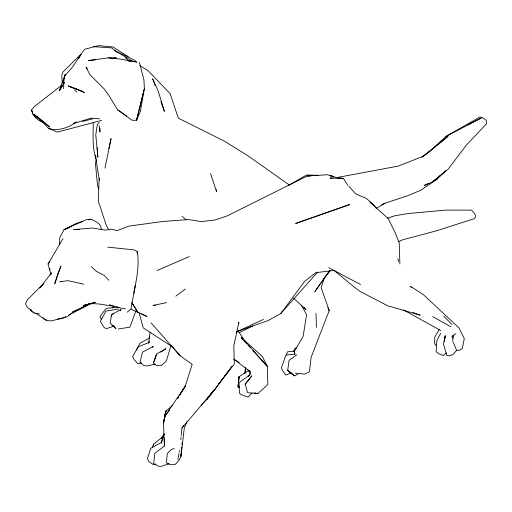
<?xml version="1.0" encoding="UTF-8"?>
<svg xmlns="http://www.w3.org/2000/svg" width="512" height="512" viewBox="0 0 512 512"><rect width="100%" height="100%" fill="white"/><g stroke="black" fill="none" stroke-linecap="round" stroke-linejoin="round"><path stroke-width="0.77" d="M100 128.307L99.981 132.006L99.219 125.702M169.133 463.68L161.267 466.374L158.483 466.214L153.683 463.584L154.733 453.414L164.358 446.003L164.525 438.157M164.979 416.973L165.03 414.618L166.048 410.886L172.627 405.414M93.248 122.95C93.146 134.771 92.23 146.963 95.782 158.4L95.942 156.813M63.59 88.723L63.795 81.491L64.518 76.23L72.653 66.848L81.088 54.253L78.803 58.33M164.966 417.011L165.03 414.618L163.52 423.232L164.358 446.003M95.302 155.494L99.13 178.682L98.259 200.998L106.419 225.677L108.749 229.715M452.698 341.28L453.018 335.456L455.898 333.728M135.258 285.594L130.848 309.382M137.107 253.83L137.248 251.45L134.054 249.914L107.725 247.104M181.325 451.552L180.966 456.294L179.59 459.667L175.418 464.275L170.662 464.8L166.419 462.989L167.315 453.472L171.443 449.402L174.381 448.531M181.51 449.178L181.626 447.597M101.184 229.696C101.83 223.846 95.309 221.126 90.906 219.251L86.509 219.635L64.026 229.677L59.686 237.85L59.699 244.621M248.237 376.454L249.894 374.867L250.093 372.282M181.389 451.68L180.966 456.294L184.275 428.141L186.861 421.6M181.53 450.144L181.818 447.072M182.029 444.768L182.24 442.464M180.781 439.642L181.011 437.338M181.165 435.802L181.933 428.122L183.629 425.414M444.512 341.568L444.672 340.045M444.838 338.528L444.998 337.005M444.531 341.587L444.704 340.083M444.877 338.573L445.216 335.565L443.488 344.16L446.925 355.654L449.6 355.923L453.107 354.394L456.934 349.914M148.627 343.245L150.054 332.416M249.651 375.386L250.144 371.635L249.21 370.342M177.894 459.642L178.957 453.485M179.219 451.942L179.482 450.406M113.773 313.798L111.558 314.707L110.118 323.021L115.93 328.749L113.952 326.195L112.006 325.03M152.262 447.802L153.664 444.07L162.662 436.87L161.235 438.803L164.147 433.619M104.979 168.16L111.072 138.554L108.877 148.499M133.882 293.267C136.346 279.546 139.68 265.395 137.248 251.45M136.8 119.706L144.371 88.582L143.955 80.07L139.443 62.451M136.442 120.307L144.371 88.582L140.39 111.379L136.442 120.307L132.051 120.25L117.606 109.798L108.986 95.68L104.032 88.774L89.946 74.771L86.029 66.989L87.309 68.813M63.117 81.882L63.725 79.693M64.134 78.24L65.158 74.592L59.27 90.797L62.611 85.638M153.261 445.466L153.664 444.07M170.957 345.702L166.362 360.922L161.133 365.632L156.57 365.504L153.37 363.04L156.448 354.086L165.907 348.73L160.838 352.109M330.042 270.739L324.147 278.182L321.19 287.802L329.222 310.541L311.149 357.222L309.382 371.866L304.653 374.099L295.386 373.146M286.336 354.95L287.603 351.789L294.541 351.098L303.142 336.307L306.566 314.778L301.498 305.184M161.222 443.328L164.045 434.451M179.725 395.059L185.203 386.368L192.186 364.333L180.019 355.738L151.066 322.899M148.87 342.528L149.363 341.094M96.621 159.52L95.379 163.13L97.606 186.029L98.931 188.909M163.987 434.458L161.082 442.637L150.79 448.282L147.469 458.349L148.493 461.344L153.613 464.755L155.84 464.019M153.638 362.803L156.403 355.066M135.898 310.746L129.965 327.142L118.298 328.986M293.664 351.347L294.848 348.467L296.845 347.565M50.125 275.066L50.714 273.658L48.064 263.994L63.014 238.56M136.653 349.997L139.904 343.258L148.845 338.374L149.613 337.075M50.598 274.746L51.578 272.826L39.776 287.994L43.949 283.565M440.653 333.363L436.838 340.704L436.109 351.693L439.302 354.016L443.334 355.571L446.208 352.992M238.138 323.43L238.938 322.067L233.824 345.69L234.291 364L215.45 388.275M59.27 90.797L64.454 82.074M439.136 329.67L434.771 337.011L434.662 343.75L436.186 345.581M178.426 397.05L177.587 398.387L178.458 397.069M179.68 395.034L185.536 385.645M63.45 84.352L64.288 83.059M282.637 310.829L280.858 313.485L268.198 320.531L236.563 331.667M185.203 386.368L164.653 416.563L163.52 423.232L166.048 410.886L164.653 416.563L169.696 409.888M321.037 282.682L314.803 291.686L329.965 270.496M321.926 281.395L324.147 278.182M48.064 263.994L49.83 261.478M325.568 276.256L329.824 270.483M214.022 389.946L206.752 399.475L201.158 405.082M218.381 384.224L223.226 377.869M224.198 376.595L231.949 366.432L215.27 388.966L206.752 399.475L213.997 390.144M120.147 310.758L121.088 309.549L112.25 314.157M451.808 336.941L453.018 335.456L453.062 338.349M112.48 307.994L113.946 306.266M181.933 428.122L215.27 388.966L210.95 393.606M317.67 272.038L280.858 313.485L304.646 281.35L315.795 272.666L334.118 270.445L354.605 287.373L360.499 291.661L387.654 305.754L420.192 315.181L412.838 312.448M99.264 122.547L97.331 124.576L95.763 134.81L97.875 157.261L97.203 147.718M252.186 392.87L248.026 397.101L241.683 394.854L239.443 393.28L239.014 382.726L249.894 374.867M43.014 284.186L27.251 299.898L25.6 304L27.098 306.88L31.686 311.2M428.307 183.514L424.23 185.536L432.518 181.958L448.07 169.28L466.394 145.088L486.4 123.872L486.362 120.454L482.861 117.798L479.878 117.018L445.933 136.442L428.39 152.525L422.042 157.126M245.242 384.448L247.661 392.723L257.843 393.568L267.885 384.525L267.27 366.291L262.349 356.461L241.357 337.613M152.346 347.238L153.344 346.362L142.458 352.186L140.051 362.17L143.699 365.504L146.752 365.958L155.104 364.205M443.238 172.8L432.518 181.958L437.133 179.123L445.619 170.765L444.429 171.782M432.672 148.998L422.016 157.139M434.502 147.488L435.725 146.477M436.954 145.472L447.962 136.41L423.283 156.218L398.374 166.086L338.016 177.35L343.59 178.637L347.648 185.171M127.232 312.166L130.003 309.894M236.237 332.87L238.669 330.893M61.677 85.28L34.394 106.522L31.411 110.074L32.73 113.786L34.541 116.122M175.821 296.147L185.318 289.011M296.813 354.726L289.082 360.403L287.686 370.323L294.451 375.846L298.093 374.106M248.307 370.733L239.027 376.73L238.099 386.886L239.603 387.418M76.448 121.946C68.659 127.776 58.554 131.155 48.877 128.742L42.848 122.259L41.03 121.062M376.339 208.32L385.011 203.251L408.141 195.546L420.71 190.298L437.133 179.123L433.734 180.813M75.117 122.65L73.779 123.424L91.13 118.157L99.552 118.842M288.973 185.107L306.624 174.97L318.618 175.36M65.805 316.653L62.317 318.49L57.754 319.066M68.589 315.181L90.214 303.802M445.933 136.442L481.306 118.016L467.782 124.742M90.24 303.757L79.827 309.171L72.621 311.923L76.838 309.914M338.816 178.317L327.629 174.726L307.174 176.038L227.149 215.917L214.95 220.026L201.357 221.581L188.442 219.578L162.496 221.504L128.563 226.17L117.299 230.598L110.861 229.139L105.606 230.144L92.282 228.032L73.197 229.664M239.149 332.73L252.742 325.971M86.669 305.222L89.478 303.885M238.176 331.104L263.405 319.437M398.906 241.498L402.496 239.84L436.89 230.694L474.547 218.579L475.808 215.891L474.061 212.832L471.539 210.125L445.549 210.112L407.917 213.587L395.098 215.693L387.59 218.112M157.037 270.534L189.357 256.531M381.542 204.723L385.011 203.251M149.197 342.458L138.112 346.79L132.685 356.525L133.997 359.507L137.901 363.661L141.779 362.893M69.837 227.424L64.026 229.677L76.07 223.45L82.746 221.562M291.206 372.973L285.542 374.989L282.144 369.728L281.408 367.738L285.946 355.021L294.752 354.157L294.541 351.098L294.867 354.637M113.952 326.195L106.426 328.621L104.358 327.706L100.352 321.478L105.99 311.078L118.886 308.954M128.301 56.672L112.934 46.95L98.682 45.626L84.794 49.197L80.307 54.893L63.078 71.859L61.779 75.373L62.214 83.226M88.685 219.878L90.906 219.251M82.522 121.51L92.64 118.861M101.696 120.39L57.133 132.134L49.018 128.218M61.459 281.408L59.936 281.747L68.032 280.672L83.763 284.198M166.739 302.598L153.222 305.402L155.616 305.229M113.805 58.093L116.192 57.869L108.525 57.862L88.352 60.531L95.514 59.846M118.099 307.142L106.272 308.378L100.755 315.45L99.994 317.21L101.402 319.149M456.474 350.406L459.411 350.234L462.336 348.39L464.282 338.579L458.938 327.846L423.392 294.688L410.419 286.246M75.578 229.632L79.546 229.581M307.174 176.038L310.298 176.006M343.59 178.637L329.965 177.926L332.269 178.419M93.574 46.669L111.571 47.859L118.061 52.934M125.306 308.794L122.931 308.627L109.325 304.781M108.525 57.862L120.934 59.136L136.781 62.221M128.87 60.883L135.091 61.51M112.678 306.131C102.874 304.781 92.87 301.741 83.226 305.581L95.437 302.323L87.482 304.435L72.115 312.8L67.034 316.813L51.597 320.845L46.56 320.691L35.706 313.094M239.674 387.142L238.099 386.886L239.027 376.73L238.099 386.886L239.533 387.136M39.462 314.01L35.027 313.242L32.864 312.026M254.707 392.966L257.843 393.568M110.81 58.368L112.333 58.701M46.515 319.955L44.474 319.43L43.014 317.594M68.339 86.035L82.093 91.258L84.397 92.685L77.51 89.395L68.339 86.035L82.093 91.258M130.848 309.178L146.944 316.486L141.549 313.805M34.541 116.493L41.254 119.808L34.17 114.432L49.638 127.04L41.856 120.32M328.774 267.699L360.595 284.525M333.504 176.928L331.405 175.77L329.811 175.718L331.405 175.77L333.421 177.018M403.654 310.022L440.89 330.598M432.698 316.602L450.784 326.765M239.264 362.445L233.869 359.206L250.144 371.635M133.126 61.626L114.829 50.586L134.861 60.365L136.493 62.093M139.904 65.715L148.038 70.624L170.202 93.773L178.304 118.138L224.096 140.992L247.955 155.77L289.261 184.979M254.893 392.89L256.006 393.606M117.606 109.798L126.714 116.058M39.194 119.949L42.848 122.259L37.702 119.616L32.73 113.786M182.163 216.352L186.054 219.757M369.747 202.048L388.16 218.528L394.97 232.301L399.245 242.982L399.891 264.013M91.405 266.746L96.403 271.373L104.301 275.424L108.794 280.262M74.496 89.907L76.819 92.064M410.125 286.387L411.251 287.437M293.421 297.99L305.901 309.754L304.077 307.238M443.763 316.186L451.981 324.563M241.248 337.734L242.842 339.482M243.904 340.646L246.56 343.558M248.154 345.306L250.278 347.642M252.934 350.554L267.27 366.291L241.952 337.926M33.888 313.133L30.726 309.651L31.77 311.04M125.434 57.427L129.043 61.459M348.73 186.061L355.699 193.85L366.099 198.31L373.229 204.301L376.403 208.499M178.163 353.171L180.019 355.738L172.902 347.181L143.264 327.904L139.04 312.602M32.691 111.917L31.411 110.074L32.448 111.898M238.118 330.893L245.082 341.568M132.563 303.667L137.875 312.314L131.635 302.362M328.461 309.178L329.222 310.541L327.814 307.808M453.12 341.958L456.288 349.44M155.072 85.485L152.678 78.822L158.31 91.411L164.378 111.386L160.922 101.766M210.547 173.504L216.602 191.75L216.16 189.44M99.13 178.682L99.584 180.198M397.843 258.586L398.726 261.587M248.077 369.734L248.48 371.744M95.296 155.456L95.782 158.4M49.728 268.371L49.933 269.882M111.558 314.707L111.629 316.301M315.981 313.498L316.435 327.373M245.504 367.251L245.011 373.312L245.504 367.251M58.048 273.082L54.746 283.699L60.934 266.042L58.048 273.082M251.75 375.962L245.21 384.128L251.75 375.962M349.555 204.589L295.763 223.443L349.555 204.589M294.451 375.846L287.686 370.323L294.451 375.846"/></g></svg>
